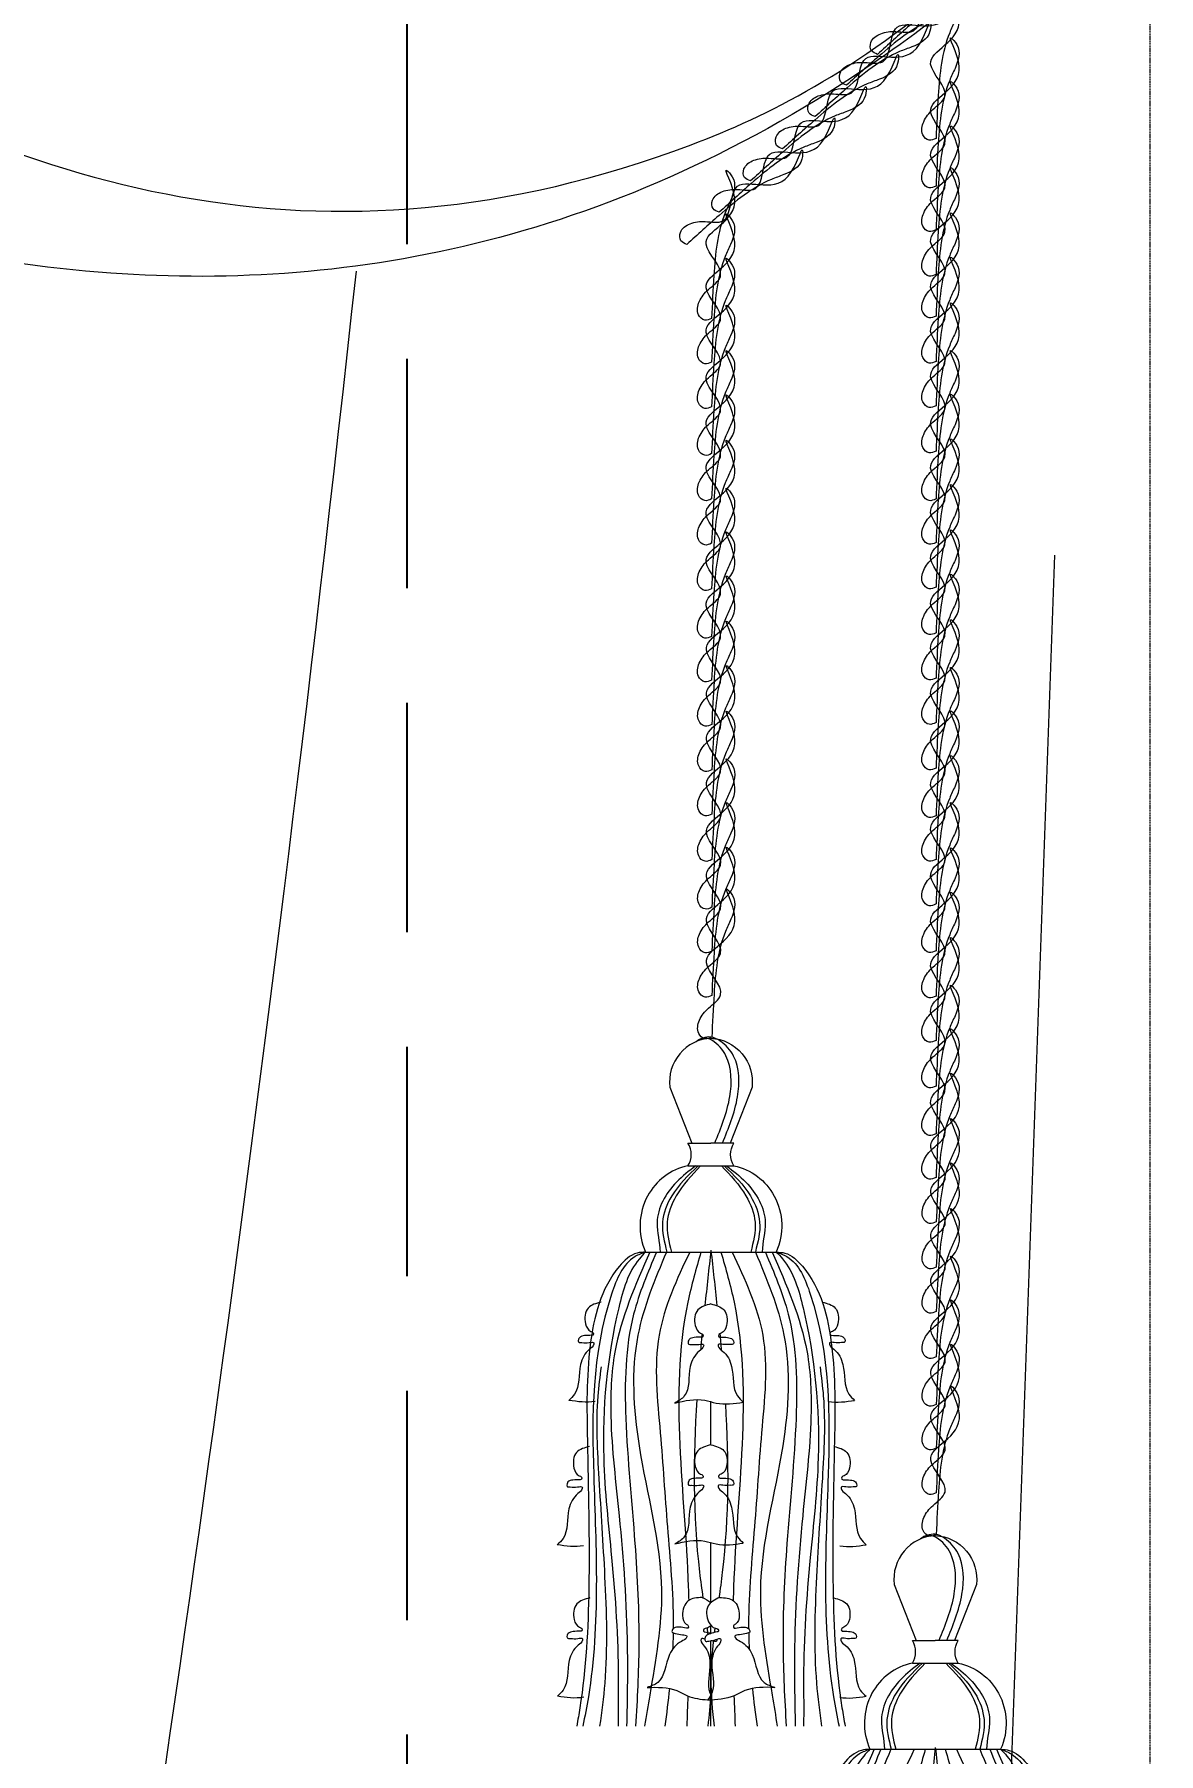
# Model space of a CAD drawing. Header units: inches. Extents: x 274057 to 444617, y 490067 to 635630.
# Drawn here: x 359071.8 to 359317, y 517172.6 to 517547.5 of the extents above; entities that cross this region are included whole.
import ezdxf

# ---------------------------------------------------------------- set-up
doc = ezdxf.new("R2010")
doc.units = ezdxf.units.IN
doc.header["$MEASUREMENT"] = 0
doc.linetypes.add('HIDDEN', pattern=[0.375, 0.25, -0.125])
doc.layers.add('CQ Architectural Window', color=8, linetype='HIDDEN', lineweight=18)
for name, color, linetype in [('CQ curtains and frames', 252, 'Continuous'), ('CQ PANEL DIMENSION', 1, 'Continuous'), ('CQ spot detail elevation', 1, 'Continuous'), ('curtain', 253, 'Continuous'), ('FURNITURE', 252, 'Continuous'), ('gypsum', 31, 'Continuous')]:
    doc.layers.add(name, color=color, linetype=linetype)
doc.styles.get("Standard").update_dxf_attribs({"font": 'arial.ttf'})
doc.dimstyles.new('chester 15', dxfattribs={"dimscale": 0.15, "dimtxt": 150, "dimasz": 100, "dimexe": 100, "dimexo": 0, "dimgap": 80, "dimtad": 1, "dimdec": 0, "dimzin": 0, "dimdsep": 46, "dimtxsty": 'Standard', "dimblk": 'DOT', "dimcen": 100, "dimclrd": 1, "dimclre": 1, "dimclrt": 3, "dimadec": 0, "dimazin": 0, "dimtfac": 1, "dimtdec": 0, "dimtofl": 0, "dimtmove": 0, "dimatfit": 3, "dimfxl": 1, "dimtolj": 1, "dimtzin": 0, "dimlwd": -1, "dimarcsym": 0})

# ---------------------------------------------------------------- blocks, each defined once
blk = doc.blocks.new('ff-15 window')
at = {"layer": 'CQ Architectural Window', "elevation": -0.03}
blk.add_lwpolyline([(359851.91, 513172.52), (359001.91, 513172.52), (359001.91, 510682.52), (359851.91, 510682.52)], close=True, dxfattribs=at)
blk = doc.blocks.new('_Dot')
at = {"color": 0, "linetype": 'ByBlock', "lineweight": -2}
blk.add_line((-0.5, 0), (-1, 0), dxfattribs=at)
at = {"color": 0, "linetype": 'ByBlock', "const_width": 0.5}
blk.add_lwpolyline([(-0.25, 0, 1), (0.25, 0, 1)], format="xyb", close=True, dxfattribs=at)
blk = doc.blocks.new('*D353')
at = {"layer": 'CQ PANEL DIMENSION', "color": 1, "lineweight": -2, "transparency": 16777216}
for p, q in [((359413.14, 519502.61), (358858.81, 519502.61)), ((359395.1, 516399.28), (358858.81, 516399.28))]:
    blk.add_line(p, q, dxfattribs=at)
at = {"layer": 'CQ PANEL DIMENSION', "color": 1, "transparency": 16777216}
blk.add_line((358873.81, 519487.61), (358873.81, 516414.28), dxfattribs=at)
at = {"layer": 'Defpoints', "color": 0, "transparency": 16777216}
for p in [(359413.14, 519502.61, 0), (358873.81, 516399.28), (359395.1, 516399.28, -0.03)]:
    blk.add_point(p, dxfattribs=at)
at = {"layer": 'CQ PANEL DIMENSION', "color": 1, "transparency": 16777216, "xscale": 15, "yscale": 15, "zscale": 15}
for p, rotation in [((358873.81, 519502.61), 90), ((358873.81, 516399.28), 270)]:
    blk.add_blockref('_Dot', p, dxfattribs=dict(at, rotation=rotation))
at = {"layer": 'CQ PANEL DIMENSION', "color": 3, "transparency": 16777216, "insert": (358850.32, 517950.95), "char_height": 22.5, "attachment_point": 5, "rotation": 90}
blk.add_mtext('\\A1;3103', dxfattribs=at)
blk = doc.blocks.new('tass')
at = {"layer": 'curtain', "color": 42, "lineweight": 0, "ltscale": 1000, "true_color": 0xdba400}
for p, q in [((78219.74, 21088.15, 0), (78229.74, 21088.15, 0)), ((78210.49, 21069.37, 0), (78238.99, 21069.37, 0)), ((78224.74, 21027.33, 0), (78224.74, 21036.71, 0)), ((78224.74, 20992.91, 0), (78224.74, 21005.99, 0)), ((78224.74, 20986.2, 0), (78224.74, 20987.93, 0)), ((78224.74, 20965.98, 0), (78224.74, 20984.61, 0))]:
    blk.add_line(p, q, dxfattribs=at)
at = {"layer": 'curtain', "color": 42, "lineweight": 0, "ltscale": 1000, "true_color": 0xdba400, "elevation": 0}
for points in [[(78224.74, 21115.98, 0.434975), (78215.78, 21105.33), (78220.55, 21093.09)], [(78224.74, 21115.98, -0.434975), (78233.7, 21105.33), (78228.94, 21093.09)], [(78219.74, 21088.15, 0.282984), (78219.74, 21093.09), (78224.74, 21093.09)], [(78229.74, 21088.15, -0.282984), (78229.74, 21093.09), (78224.74, 21093.09)], [(78219.74, 21088.15, 0.222128), (78210.93, 21081.58, 0.232561), (78210.49, 21069.37, 0.647746)], [(78229.74, 21088.15, -0.222128), (78238.55, 21081.58, -0.232561), (78238.99, 21069.37, -0.647746)]]:
    blk.add_lwpolyline(points, format="xyb", dxfattribs=at)
at = {"layer": 'curtain', "color": 42, "lineweight": 0, "ltscale": 1000, "true_color": 0xdba400}
for points in [[(78225.57, 21093.14, 0), (78228.87, 21103.28, 0), (78228.02, 21112.12, 0), (78224.93, 21115.53, 0), (78223.06, 21116.03, 0), (78221.49, 21115.23, 0)], [(78227.24, 21093.09, 0), (78230.55, 21103.23, 0), (78229.7, 21112.07, 0), (78226.72, 21115.4, 0), (78224.74, 21116.25, 0), (78222.97, 21116.01, 0)], [(78221.43, 21088.15, 0), (78217.21, 21084.6, 0), (78212.98, 21075.76, 0), (78213.64, 21069.37, 0), (78213.64, 21069.28, 0)], [(78221.94, 21088.15, 0), (78216.18, 21081.59, 0), (78214.2, 21075.86, 0), (78215.13, 21069.37, 0)], [(78222.5, 21088.15, 0), (78217.17, 21081.59, 0), (78215.2, 21075.86, 0), (78216.13, 21069.37, 0)], [(78227.07, 21088.15, 0), (78232.39, 21081.59, 0), (78234.37, 21075.86, 0), (78233.44, 21069.37, 0)], [(78227.63, 21088.15, 0), (78233.39, 21081.59, 0), (78235.37, 21075.86, 0), (78234.44, 21069.37, 0)], [(78228.14, 21088.15, 0), (78232.35, 21084.6, 0), (78236.59, 21075.76, 0), (78235.93, 21069.37, 0), (78235.93, 21069.28, 0)], [(78200.8, 21058.45, 0), (78197.97, 21057.14, 0), (78197.39, 21053.74, 0), (78198.55, 21052.07, 0), (78199.06, 21051.78, 0), (78199.06, 21051.27, 0), (78198.77, 21051.2, 0), (78197.17, 21051.13, 0), (78196.08, 21050.69, 0), (78195.87, 21050.33, 0), (78195.87, 21049.75, 0), (78196.59, 21049.6, 0), (78198.19, 21049.6, 0), (78199.2, 21049.53, 0), (78199.2, 21049.24, 0), (78198.26, 21048.15, 0), (78196.3, 21044.82, 0), (78195, 21038.37, 0), (78193.74, 21037.01, 0)], [(78224.74, 21058.05, 0), (78221.91, 21056.75, 0), (78221.33, 21053.34, 0), (78222.49, 21051.67, 0), (78223, 21051.38, 0), (78223, 21050.88, 0), (78222.71, 21050.8, 0), (78221.11, 21050.73, 0), (78220.02, 21050.3, 0), (78219.81, 21049.93, 0), (78219.81, 21049.35, 0), (78220.53, 21049.21, 0), (78222.13, 21049.21, 0), (78223.14, 21049.14, 0), (78223.14, 21048.85, 0), (78222.2, 21047.76, 0), (78220.24, 21044.42, 0), (78218.94, 21037.97, 0), (78216.85, 21036.43, 0)], [(78224.74, 21058.05, 0), (78227.57, 21056.75, 0), (78228.15, 21053.34, 0), (78226.99, 21051.67, 0), (78226.48, 21051.38, 0), (78226.48, 21050.88, 0), (78226.77, 21050.8, 0), (78228.37, 21050.73, 0), (78229.46, 21050.3, 0), (78229.68, 21049.93, 0), (78229.68, 21049.35, 0), (78228.95, 21049.21, 0), (78227.35, 21049.21, 0), (78226.34, 21049.14, 0), (78226.34, 21048.85, 0), (78227.28, 21047.76, 0), (78229.24, 21044.42, 0), (78230.55, 21037.97, 0), (78231.8, 21036.62, 0)], [(78249.03, 21058.45, 0), (78251.86, 21057.14, 0), (78252.44, 21053.74, 0), (78251.28, 21052.07, 0), (78250.77, 21051.78, 0), (78250.77, 21051.27, 0), (78251.06, 21051.2, 0), (78252.66, 21051.13, 0), (78253.75, 21050.69, 0), (78253.96, 21050.33, 0), (78253.96, 21049.75, 0), (78253.24, 21049.6, 0), (78251.64, 21049.6, 0), (78250.63, 21049.53, 0), (78250.63, 21049.24, 0), (78251.57, 21048.15, 0), (78253.53, 21044.82, 0), (78254.84, 21038.37, 0), (78256.09, 21037.01, 0)], [(78216.85, 21036.43, 0), (78223.38, 21037.05, 0), (78225.88, 21036.42, 0), (78231.8, 21036.62, 0)], [(78198.28, 21026.97, 0), (78195.45, 21025.67, 0), (78194.87, 21022.26, 0), (78196.03, 21020.59, 0), (78196.54, 21020.3, 0), (78196.54, 21019.8, 0), (78196.25, 21019.72, 0), (78194.65, 21019.65, 0), (78193.56, 21019.22, 0), (78193.35, 21018.85, 0), (78193.35, 21018.27, 0), (78194.07, 21018.13, 0), (78195.67, 21018.13, 0), (78196.68, 21018.06, 0), (78196.68, 21017.77, 0), (78195.74, 21016.68, 0), (78193.78, 21013.34, 0), (78192.48, 21006.89, 0), (78191.22, 21005.53, 0)], [(78224.74, 21027.33, 0), (78221.91, 21026.03, 0), (78221.33, 21022.62, 0), (78222.49, 21020.95, 0), (78223, 21020.66, 0), (78223, 21020.16, 0), (78222.71, 21020.08, 0), (78221.11, 21020.01, 0), (78220.02, 21019.58, 0), (78219.81, 21019.21, 0), (78219.81, 21018.63, 0), (78220.53, 21018.49, 0), (78222.13, 21018.49, 0), (78223.14, 21018.42, 0), (78223.14, 21018.13, 0), (78222.2, 21017.04, 0), (78220.24, 21013.7, 0), (78218.94, 21007.25, 0), (78216.85, 21005.71, 0)], [(78224.74, 21027.33, 0), (78227.57, 21026.03, 0), (78228.15, 21022.62, 0), (78226.99, 21020.95, 0), (78226.48, 21020.66, 0), (78226.48, 21020.16, 0), (78226.77, 21020.08, 0), (78228.37, 21020.01, 0), (78229.46, 21019.58, 0), (78229.68, 21019.21, 0), (78229.68, 21018.63, 0), (78228.95, 21018.49, 0), (78227.35, 21018.49, 0), (78226.34, 21018.42, 0), (78226.34, 21018.13, 0), (78227.28, 21017.04, 0), (78229.24, 21013.7, 0), (78230.55, 21007.25, 0), (78231.8, 21005.9, 0)], [(78251.55, 21026.97, 0), (78254.38, 21025.67, 0), (78254.96, 21022.26, 0), (78253.8, 21020.59, 0), (78253.29, 21020.3, 0), (78253.29, 21019.8, 0), (78253.58, 21019.72, 0), (78255.18, 21019.65, 0), (78256.27, 21019.22, 0), (78256.48, 21018.85, 0), (78256.48, 21018.27, 0), (78255.76, 21018.13, 0), (78254.16, 21018.13, 0), (78253.15, 21018.06, 0), (78253.15, 21017.77, 0), (78254.09, 21016.68, 0), (78256.05, 21013.34, 0), (78257.36, 21006.89, 0), (78258.61, 21005.53, 0)], [(78216.85, 21005.71, 0), (78223.38, 21006.33, 0), (78225.88, 21005.7, 0), (78231.8, 21005.9, 0)], [(78198.32, 20993.93, 0), (78195.49, 20992.62, 0), (78194.91, 20989.21, 0), (78196.07, 20987.55, 0), (78196.57, 20987.26, 0), (78196.57, 20986.75, 0), (78196.28, 20986.68, 0), (78194.69, 20986.6, 0), (78193.6, 20986.17, 0), (78193.38, 20985.81, 0), (78193.38, 20985.23, 0), (78194.11, 20985.08, 0), (78195.7, 20985.08, 0), (78196.72, 20985.01, 0), (78196.72, 20984.72, 0), (78195.78, 20983.63, 0), (78193.82, 20980.3, 0), (78192.51, 20973.84, 0), (78191.25, 20972.49, 0)], [(78222.84, 20994.04, 0), (78219.81, 20993.32, 0), (78218.56, 20990.1, 0), (78219.37, 20988.23, 0), (78219.81, 20987.85, 0), (78219.71, 20987.35, 0), (78219.41, 20987.33, 0), (78217.83, 20987.58, 0), (78216.67, 20987.37, 0), (78216.39, 20987.06, 0), (78216.27, 20986.49, 0), (78216.96, 20986.2, 0), (78218.52, 20985.89, 0), (78219.5, 20985.61, 0), (78219.44, 20985.33, 0), (78218.3, 20984.45, 0), (78215.72, 20981.57, 0), (78213.16, 20975.51, 0), (78210.81, 20974.41, 0)], [(78226.64, 20994.04, 0), (78224.13, 20992.19, 0), (78224.24, 20988.74, 0), (78225.71, 20987.34, 0), (78226.26, 20987.15, 0), (78226.36, 20986.66, 0), (78226.09, 20986.53, 0), (78224.54, 20986.14, 0), (78223.56, 20985.49, 0), (78223.42, 20985.1, 0), (78223.54, 20984.53, 0), (78224.28, 20984.53, 0), (78225.84, 20984.85, 0), (78226.85, 20984.98, 0), (78226.91, 20984.69, 0), (78226.2, 20983.44, 0), (78224.94, 20979.78, 0), (78224.95, 20973.2, 0), (78223.98, 20971.62, 0)], [(78226.64, 20994.04, 0), (78229.67, 20993.32, 0), (78230.92, 20990.1, 0), (78230.12, 20988.23, 0), (78229.67, 20987.85, 0), (78229.78, 20987.35, 0), (78230.07, 20987.33, 0), (78231.65, 20987.58, 0), (78232.81, 20987.37, 0), (78233.09, 20987.06, 0), (78233.21, 20986.49, 0), (78232.53, 20986.2, 0), (78230.96, 20985.89, 0), (78229.98, 20985.61, 0), (78230.04, 20985.33, 0), (78231.18, 20984.45, 0), (78233.76, 20981.57, 0), (78236.33, 20975.51, 0), (78238.67, 20974.41, 0)], [(78251.52, 20993.93, 0), (78254.35, 20992.62, 0), (78254.93, 20989.21, 0), (78253.76, 20987.55, 0), (78253.26, 20987.26, 0), (78253.26, 20986.75, 0), (78253.55, 20986.68, 0), (78255.14, 20986.6, 0), (78256.23, 20986.17, 0), (78256.45, 20985.81, 0), (78256.45, 20985.23, 0), (78255.72, 20985.08, 0), (78254.13, 20985.08, 0), (78253.11, 20985.01, 0), (78253.11, 20984.72, 0), (78254.05, 20983.63, 0), (78256.01, 20980.3, 0), (78257.32, 20973.84, 0), (78258.58, 20972.49, 0)], [(78238.67, 20974.41, 0), (78232.16, 20973.72, 0), (78229.82, 20972.61, 0), (78223.98, 20971.62, 0)]]:
    blk.add_spline(points, degree=3, dxfattribs=at)
for points, knots in [([(78210.49, 21069.37, 0), (78209.85, 21069.33, 0), (78207.59, 21069.19, 0), (78201.07, 21062.98, 0), (78197.46, 21048.19, 0), (78197.82, 21024.49, 0), (78198.52, 20998.1, 0), (78197.45, 20977.22, 0), (78195.71, 20967.31, 0), (78195.46, 20965.98, 0)], [0, 0, 0, 0, 1.88546, 6.692223, 25.03677, 45.785579, 78.040267, 104.189263, 108.247754, 108.247754, 108.247754, 108.247754]), ([(78210.49, 21069.37, 0), (78209.69, 21069.07, 0), (78205.83, 21067.63, 0), (78198.66, 21049.87, 0), (78198.89, 21018.18, 0), (78200.73, 20986.07, 0), (78197.24, 20968.1, 0), (78196.81, 20965.98, 0)], [0, 0, 0, 0, 2.515357, 12.157325, 51.767584, 100.17516, 106.680385, 106.680385, 106.680385, 106.680385]), ([(78210.49, 21069.37, 0), (78210.02, 21068.89, 0), (78206.86, 21065.62, 0), (78202.4, 21050.07, 0), (78200.34, 21028.19, 0), (78203.36, 21001.26, 0), (78204.79, 20981.78, 0), (78204.44, 20969.49, 0), (78204.54, 20965.98, 0)], [0, 0, 0, 0, 2.007034, 13.599116, 46.514064, 68.263556, 94.567068, 105.104983, 105.104983, 105.104983, 105.104983]), ([(78211.41, 21069.37, 0), (78208.28, 21062.24, 0), (78203.23, 21050.77, 0), (78202.53, 21030.9, 0), (78205.18, 21009.6, 0), (78206.73, 20987.04, 0), (78206.48, 20971.74, 0), (78206.36, 20965.98, 0)], [0, 0, 0, 0, 23.11123, 37.13989, 58.938099, 87.56344, 104.848877, 104.848877, 104.848877, 104.848877]), ([(78212.87, 21069.37, 0), (78210.97, 21064.91, 0), (78206.1, 21053.43, 0), (78205.73, 21031.43, 0), (78208.26, 21007.57, 0), (78209.35, 20985.11, 0), (78208.67, 20971.85, 0), (78208.32, 20965.98, 0)], [0, 0, 0, 0, 14.461806, 37.172593, 64.608028, 86.813347, 104.448719, 104.448719, 104.448719, 104.448719]), ([(78215.04, 21069.37, 0), (78212.54, 21063.42, 0), (78206.88, 21049.97, 0), (78208.47, 21024.29, 0), (78216, 20998.64, 0), (78212.25, 20978.06, 0), (78210.64, 20968.23, 0), (78210.28, 20965.98, 0)], [0, 0, 0, 0, 19.16217, 43.282185, 75.216668, 98.196351, 105.022244, 105.022244, 105.022244, 105.022244]), ([(78220.12, 21069.37, 0), (78217.33, 21063.44, 0), (78211.46, 21050.95, 0), (78213.89, 21030.08, 0), (78215.1, 21009.22, 0), (78216.56, 20994.93, 0), (78216.52, 20987.53, 0), (78216.52, 20987.23, 0)], [0, 0, 0, 0, 19.313115, 40.610909, 61.195171, 82.530094, 83.430851, 83.430851, 83.430851, 83.430851]), ([(78222.56, 21069.37, 0), (78221.52, 21065.74, 0), (78217.6, 21052.12, 0), (78217.4, 21027.28, 0), (78219.54, 21005.7, 0), (78219.86, 20994.38, 0), (78219.89, 20993.38, 0)], [0, 0, 0, 0, 11.321596, 42.431835, 73.453337, 76.475104, 76.475104, 76.475104, 76.475104]), ([(78226.92, 21069.37, 0), (78227.97, 21065.74, 0), (78231.88, 21052.12, 0), (78232.08, 21027.28, 0), (78229.95, 21005.7, 0), (78229.62, 20994.38, 0), (78229.59, 20993.38, 0)], [0, 0, 0, 0, 11.321596, 42.431835, 73.453337, 76.475104, 76.475104, 76.475104, 76.475104]), ([(78229.36, 21069.37, 0), (78232.15, 21063.44, 0), (78238.02, 21050.95, 0), (78235.59, 21030.08, 0), (78234.38, 21009.22, 0), (78232.92, 20994.93, 0), (78232.96, 20987.53, 0), (78232.96, 20987.23, 0)], [0, 0, 0, 0, 19.313115, 40.610909, 61.195171, 82.530094, 83.430851, 83.430851, 83.430851, 83.430851]), ([(78234.44, 21069.37, 0), (78236.94, 21063.42, 0), (78242.6, 21049.97, 0), (78241.01, 21024.29, 0), (78233.48, 20998.64, 0), (78237.24, 20978.06, 0), (78238.84, 20968.23, 0), (78239.2, 20965.98, 0)], [0, 0, 0, 0, 19.16217, 43.282185, 75.216668, 98.196351, 105.022244, 105.022244, 105.022244, 105.022244]), ([(78236.61, 21069.37, 0), (78238.51, 21064.91, 0), (78243.38, 21053.43, 0), (78243.75, 21031.43, 0), (78241.22, 21007.57, 0), (78240.13, 20985.11, 0), (78240.81, 20971.85, 0), (78241.17, 20965.98, 0)], [0, 0, 0, 0, 14.461806, 37.172593, 64.608028, 86.813347, 104.448719, 104.448719, 104.448719, 104.448719]), ([(78238.07, 21069.37, 0), (78241.21, 21062.24, 0), (78246.25, 21050.77, 0), (78246.95, 21030.9, 0), (78244.3, 21009.6, 0), (78242.75, 20987.04, 0), (78243, 20971.74, 0), (78243.13, 20965.98, 0)], [0, 0, 0, 0, 23.11123, 37.13989, 58.938099, 87.56344, 104.848877, 104.848877, 104.848877, 104.848877]), ([(78238.99, 21069.37, 0), (78239.79, 21069.07, 0), (78243.65, 21067.63, 0), (78250.82, 21049.87, 0), (78250.59, 21018.18, 0), (78248.75, 20986.07, 0), (78252.25, 20968.1, 0), (78252.68, 20965.98, 0)], [0, 0, 0, 0, 2.515357, 12.157325, 51.767584, 100.17516, 106.680385, 106.680385, 106.680385, 106.680385]), ([(78238.99, 21069.37, 0), (78239.46, 21068.89, 0), (78242.62, 21065.62, 0), (78247.08, 21050.07, 0), (78249.14, 21028.19, 0), (78246.12, 21001.26, 0), (78244.69, 20981.78, 0), (78245.04, 20969.49, 0), (78244.94, 20965.98, 0)], [0, 0, 0, 0, 2.007034, 13.599116, 46.514064, 68.263556, 94.567068, 105.104983, 105.104983, 105.104983, 105.104983]), ([(78238.99, 21069.37, 0), (78239.63, 21069.33, 0), (78241.89, 21069.19, 0), (78248.41, 21062.98, 0), (78252.02, 21048.19, 0), (78251.66, 21024.49, 0), (78250.97, 20998.1, 0), (78252.04, 20977.22, 0), (78253.77, 20967.31, 0), (78254.02, 20965.98, 0)], [0, 0, 0, 0, 1.88546, 6.692223, 25.03677, 45.785579, 78.040267, 104.189263, 108.247754, 108.247754, 108.247754, 108.247754]), ([(78200.53, 20965.98, 0), (78200.98, 20969.09, 0), (78202.37, 20979.89, 0), (78201.8, 20998, 0), (78200.39, 21018.79, 0), (78199.56, 21034.14, 0), (78200.59, 21042.23, 0), (78200.86, 21044.36, 0)], [5.059628, 5.059628, 5.059628, 5.059628, 14.477933, 37.724665, 59.153291, 77.15639, 83.59054, 83.59054, 83.59054, 83.59054]), ([(78248.95, 20965.98, 0), (78248.5, 20969.09, 0), (78247.12, 20979.89, 0), (78247.68, 20998, 0), (78249.09, 21018.79, 0), (78249.92, 21034.14, 0), (78248.89, 21042.23, 0), (78248.62, 21044.36, 0)], [5.059628, 5.059628, 5.059628, 5.059628, 14.477933, 37.724665, 59.153291, 77.15639, 83.59054, 83.59054, 83.59054, 83.59054]), ([(78221.64, 21037.19, 0), (78220.85, 21024.62, 0), (78220.77, 21010.2, 0), (78222.73, 20995.82, 0), (78222.99, 20993.96, 0)], [32.552342, 32.552342, 32.552342, 32.552342, 70.272536, 75.866413, 75.866413, 75.866413, 75.866413]), ([(78227.9, 21036.23, 0), (78228.63, 21023.98, 0), (78228.67, 21009.88, 0), (78226.75, 20995.82, 0), (78226.49, 20993.96, 0)], [33.509366, 33.509366, 33.509366, 33.509366, 70.272536, 75.866413, 75.866413, 75.866413, 75.866413]), ([(78224.74, 20987.93, 0), (78224.48, 20987.63, 0), (78224, 20987.29, 0), (78223.18, 20987.3, 0), (78222.99, 20986.63, 0), (78223.79, 20986.42, 0), (78224.3, 20986.34, 0), (78224.74, 20986.2, 0)], [7.456516, 7.456516, 7.456516, 7.456516, 8.604971, 9.189876, 9.697377, 9.996568, 11.386627, 11.386627, 11.386627, 11.386627]), ([(78223.41, 20984.94, 0), (78223.08, 20985.06, 0), (78222.63, 20985.22, 0), (78222.5, 20984.25, 0), (78224, 20982.88, 0), (78225.12, 20978.92, 0), (78223.65, 20974.98, 0), (78224.66, 20972.92, 0), (78224.74, 20972.78, 0)], [16.303462, 16.303462, 16.303462, 16.303462, 17.124618, 17.414629, 18.85427, 22.722221, 29.305613, 29.787645, 29.787645, 29.787645, 29.787645]), ([(78225.27, 20984.69, 0), (78224.97, 20981.86, 0), (78224.5, 20975.62, 0), (78224.99, 20969.39, 0), (78225.43, 20965.98, 0)], [85.18572, 85.18572, 85.18572, 85.18572, 93.715267, 104.052116, 104.052116, 104.052116, 104.052116]), ([(78226.07, 20984.94, 0), (78226.07, 20984.77, 0), (78225.98, 20984.34, 0), (78225.28, 20984.53, 0), (78224.89, 20984.59, 0), (78224.74, 20984.61, 0)], [13.33354, 13.33354, 13.33354, 13.33354, 13.769673, 14.509669, 14.970828, 14.970828, 14.970828, 14.970828]), ([(78210.81, 20974.41, 0), (78213.06, 20974.47, 0), (78216.21, 20974.56, 0), (78220.17, 20972.14, 0), (78222.53, 20971.82, 0), (78224.05, 20971.71, 0)], [0, 0, 0, 0, 6.553714, 9.139118, 13.637218, 13.637218, 13.637218, 13.637218])]:
    blk.add_open_spline(points, degree=3, knots=knots, dxfattribs=at)
for points in [[(78224.74, 21069.76, 0), (78224.29, 21065.73, 0), (78223.84, 21061.7, 0), (78223.42, 21057.67, 0)], [(78224.74, 21069.76, 0), (78225.19, 21065.73, 0), (78225.64, 21061.7, 0), (78226.06, 21057.67, 0)], [(78222.8, 21051.55, 0), (78222.69, 21050.36, 0), (78222.58, 21049.16, 0), (78222.47, 21047.97, 0)], [(78226.68, 21051.55, 0), (78226.79, 21050.36, 0), (78226.91, 21049.16, 0), (78227.01, 21047.97, 0)], [(78199.47, 21036.78, 0), (78197.6, 21036.45, 0), (78195.67, 21036.73, 0), (78193.74, 21037.01, 0)], [(78250.36, 21036.78, 0), (78252.23, 21036.45, 0), (78254.16, 21036.73, 0), (78256.09, 21037.01, 0)], [(78196.95, 21005.3, 0), (78195.08, 21004.97, 0), (78193.15, 21005.25, 0), (78191.22, 21005.53, 0)], [(78252.88, 21005.3, 0), (78254.75, 21004.97, 0), (78256.68, 21005.25, 0), (78258.61, 21005.53, 0)], [(78222.84, 20994.04, 0), (78223.53, 20993.7, 0), (78224.22, 20993.36, 0), (78224.74, 20992.91, 0)], [(78216.5, 20986.31, 0), (78216.48, 20985.12, 0), (78216.44, 20983.94, 0), (78216.38, 20982.75, 0)], [(78223.89, 20987.36, 0), (78223.95, 20986.89, 0), (78224.01, 20986.41, 0), (78224.07, 20985.93, 0)], [(78225.59, 20987.36, 0), (78225.55, 20987.04, 0), (78225.51, 20986.71, 0), (78225.47, 20986.38, 0)], [(78232.98, 20986.31, 0), (78233, 20985.12, 0), (78233.04, 20983.94, 0), (78233.1, 20982.75, 0)], [(78215.7, 20974.2, 0), (78215.41, 20971.45, 0), (78215.06, 20968.72, 0), (78214.67, 20965.98, 0)], [(78219.71, 20972.58, 0), (78219.64, 20970.38, 0), (78219.55, 20968.18, 0), (78219.46, 20965.98, 0)], [(78224.67, 20972.9, 0), (78224.57, 20970.59, 0), (78224.35, 20968.28, 0), (78224.05, 20965.98, 0)], [(78229.77, 20972.58, 0), (78229.84, 20970.38, 0), (78229.93, 20968.18, 0), (78230.02, 20965.98, 0)], [(78233.78, 20974.2, 0), (78234.07, 20971.45, 0), (78234.43, 20968.72, 0), (78234.81, 20965.98, 0)], [(78196.99, 20972.26, 0), (78195.12, 20971.92, 0), (78193.18, 20972.21, 0), (78191.25, 20972.49, 0)], [(78252.84, 20972.26, 0), (78254.71, 20971.92, 0), (78256.65, 20972.21, 0), (78258.58, 20972.49, 0)]]:
    blk.add_open_spline(points, degree=3, dxfattribs=at)
blk = doc.blocks.new('emb')
at = {"layer": 'FURNITURE', "color": 40, "lineweight": 0, "ltscale": 1000}
for points in [[(44335.06, -14120.16, 0), (44342.07, -14113.87, 0), (44353.5, -14105.98, 0), (44356.19, -14104.95, 0), (44360.12, -14101.55, 0), (44360.3, -14099.72, 0), (44357.16, -14105.27, 0), (44345.7, -14107.89, 0), (44342.93, -14115.03, 0), (44339.06, -14115.2, 0), (44335.76, -14115.66, 0), (44333.62, -14117.55, 0), (44333.75, -14119.37, 0), (44335.06, -14120.16, 0)], [(44328.32, -14126.88, 0), (44335.32, -14120.59, 0), (44346.76, -14112.71, 0), (44349.44, -14111.68, 0), (44353.38, -14108.27, 0), (44353.55, -14106.44, 0), (44350.41, -14111.99, 0), (44338.95, -14114.61, 0), (44336.19, -14121.76, 0), (44332.31, -14121.92, 0), (44329.02, -14122.38, 0), (44326.88, -14124.27, 0), (44327, -14126.1, 0), (44328.32, -14126.88, 0)], [(44347.82, -14138.52, 0), (44348.31, -14129.11, 0), (44350.8, -14115.45, 0), (44351.96, -14112.82, 0), (44352.33, -14107.62, 0), (44351.16, -14106.21, 0), (44352.87, -14112.35, 0), (44346.64, -14122.32, 0), (44349.74, -14129.32, 0), (44347.13, -14132.18, 0), (44345.13, -14134.84, 0), (44344.96, -14137.69, 0), (44346.34, -14138.89, 0), (44347.82, -14138.52, 0)], [(44321.44, -14133.74, 0), (44328.44, -14127.45, 0), (44339.88, -14119.56, 0), (44342.56, -14118.53, 0), (44346.5, -14115.13, 0), (44346.67, -14113.3, 0), (44343.53, -14118.85, 0), (44332.07, -14121.47, 0), (44329.31, -14128.61, 0), (44325.43, -14128.78, 0), (44322.14, -14129.24, 0), (44320, -14131.13, 0), (44320.12, -14132.95, 0), (44321.44, -14133.74, 0)], [(44347.82, -14148.92, 0), (44348.31, -14139.51, 0), (44350.8, -14125.85, 0), (44351.96, -14123.22, 0), (44352.33, -14118.03, 0), (44351.16, -14116.61, 0), (44352.87, -14122.75, 0), (44346.64, -14132.72, 0), (44349.74, -14139.72, 0), (44347.13, -14142.58, 0), (44345.13, -14145.24, 0), (44344.96, -14148.09, 0), (44346.34, -14149.29, 0), (44347.82, -14148.92, 0)], [(44314.36, -14140.79, 0), (44321.37, -14134.49, 0), (44332.8, -14126.61, 0), (44335.49, -14125.58, 0), (44339.43, -14122.18, 0), (44339.6, -14120.35, 0), (44336.46, -14125.9, 0), (44325, -14128.52, 0), (44322.23, -14135.66, 0), (44318.36, -14135.83, 0), (44315.06, -14136.29, 0), (44312.93, -14138.18, 0), (44313.05, -14140, 0), (44314.36, -14140.79, 0)], [(44307.36, -14147.77, 0), (44314.37, -14141.47, 0), (44325.81, -14133.59, 0), (44328.49, -14132.56, 0), (44332.43, -14129.15, 0), (44332.6, -14127.33, 0), (44329.46, -14132.87, 0), (44318, -14135.49, 0), (44315.24, -14142.64, 0), (44311.36, -14142.8, 0), (44308.06, -14143.27, 0), (44305.93, -14145.15, 0), (44306.05, -14146.98, 0), (44307.36, -14147.77, 0)], [(44347.82, -14158.44, 0), (44348.31, -14149.03, 0), (44350.8, -14135.37, 0), (44351.96, -14132.74, 0), (44352.33, -14127.55, 0), (44351.16, -14126.14, 0), (44352.87, -14132.28, 0), (44346.64, -14142.24, 0), (44349.74, -14149.25, 0), (44347.13, -14152.11, 0), (44345.13, -14154.77, 0), (44344.96, -14157.62, 0), (44346.34, -14158.81, 0), (44347.82, -14158.44, 0)], [(44300.51, -14154.6, 0), (44307.52, -14148.3, 0), (44318.95, -14140.42, 0), (44321.64, -14139.39, 0), (44325.57, -14135.98, 0), (44325.75, -14134.16, 0), (44322.61, -14139.7, 0), (44311.15, -14142.32, 0), (44308.38, -14149.47, 0), (44304.51, -14149.63, 0), (44301.21, -14150.1, 0), (44299.07, -14151.98, 0), (44299.2, -14153.81, 0), (44300.51, -14154.6, 0)], [(44347.82, -14168.15, 0), (44348.31, -14158.75, 0), (44350.8, -14145.09, 0), (44351.96, -14142.46, 0), (44352.33, -14137.26, 0), (44351.16, -14135.85, 0), (44352.87, -14141.99, 0), (44346.64, -14151.96, 0), (44349.74, -14158.96, 0), (44347.13, -14161.82, 0), (44345.13, -14164.48, 0), (44344.96, -14167.33, 0), (44346.34, -14168.53, 0), (44347.82, -14168.15, 0)], [(44293.49, -14161.6, 0), (44300.49, -14155.3, 0), (44311.93, -14147.42, 0), (44314.61, -14146.39, 0), (44318.55, -14142.98, 0), (44318.73, -14141.16, 0), (44315.58, -14146.7, 0), (44304.13, -14149.32, 0), (44301.36, -14156.47, 0), (44297.48, -14156.63, 0), (44294.19, -14157.1, 0), (44292.05, -14158.98, 0), (44292.18, -14160.81, 0), (44293.49, -14161.6, 0)], [(44298.88, -14177.77, 0), (44299.36, -14168.36, 0), (44301.85, -14154.7, 0), (44303.02, -14152.07, 0), (44303.39, -14146.88, 0), (44302.22, -14145.46, 0), (44303.93, -14151.6, 0), (44297.69, -14161.57, 0), (44300.8, -14168.57, 0), (44298.18, -14171.44, 0), (44296.18, -14174.1, 0), (44296.01, -14176.94, 0), (44297.39, -14178.14, 0), (44298.88, -14177.77, 0)], [(44347.82, -14177.23, 0), (44348.31, -14167.82, 0), (44350.8, -14154.16, 0), (44351.96, -14151.53, 0), (44352.33, -14146.34, 0), (44351.16, -14144.92, 0), (44352.87, -14151.07, 0), (44346.64, -14161.03, 0), (44349.74, -14168.03, 0), (44347.13, -14170.9, 0), (44345.13, -14173.56, 0), (44344.96, -14176.4, 0), (44346.34, -14177.6, 0), (44347.82, -14177.23, 0)], [(44298.88, -14187.29, 0), (44299.36, -14177.89, 0), (44301.85, -14164.22, 0), (44303.02, -14161.6, 0), (44303.39, -14156.4, 0), (44302.22, -14154.99, 0), (44303.93, -14161.13, 0), (44297.69, -14171.09, 0), (44300.8, -14178.1, 0), (44298.18, -14180.96, 0), (44296.18, -14183.62, 0), (44296.01, -14186.47, 0), (44297.39, -14187.66, 0), (44298.88, -14187.29, 0)], [(44347.82, -14187.11, 0), (44348.31, -14177.7, 0), (44350.8, -14164.04, 0), (44351.96, -14161.41, 0), (44352.33, -14156.22, 0), (44351.16, -14154.8, 0), (44352.87, -14160.95, 0), (44346.64, -14170.91, 0), (44349.74, -14177.91, 0), (44347.13, -14180.78, 0), (44345.13, -14183.44, 0), (44344.96, -14186.28, 0), (44346.34, -14187.48, 0), (44347.82, -14187.11, 0)], [(44298.88, -14197.01, 0), (44299.36, -14187.6, 0), (44301.85, -14173.94, 0), (44303.02, -14171.31, 0), (44303.39, -14166.11, 0), (44302.22, -14164.7, 0), (44303.93, -14170.84, 0), (44297.69, -14180.81, 0), (44300.8, -14187.81, 0), (44298.18, -14190.67, 0), (44296.18, -14193.33, 0), (44296.01, -14196.18, 0), (44297.39, -14197.38, 0), (44298.88, -14197.01, 0)], [(44347.82, -14196.79, 0), (44348.31, -14187.38, 0), (44350.8, -14173.72, 0), (44351.96, -14171.09, 0), (44352.33, -14165.89, 0), (44351.16, -14164.48, 0), (44352.87, -14170.62, 0), (44346.64, -14180.59, 0), (44349.74, -14187.59, 0), (44347.13, -14190.45, 0), (44345.13, -14193.11, 0), (44344.96, -14195.96, 0), (44346.34, -14197.16, 0), (44347.82, -14196.79, 0)], [(44298.88, -14207.23, 0), (44299.36, -14197.82, 0), (44301.85, -14184.16, 0), (44303.02, -14181.53, 0), (44303.39, -14176.33, 0), (44302.22, -14174.92, 0), (44303.93, -14181.06, 0), (44297.69, -14191.03, 0), (44300.8, -14198.03, 0), (44298.18, -14200.89, 0), (44296.18, -14203.55, 0), (44296.01, -14206.4, 0), (44297.39, -14207.6, 0), (44298.88, -14207.23, 0)], [(44347.82, -14206.7, 0), (44348.31, -14197.3, 0), (44350.8, -14183.63, 0), (44351.96, -14181.01, 0), (44352.33, -14175.81, 0), (44351.16, -14174.4, 0), (44352.87, -14180.54, 0), (44346.64, -14190.5, 0), (44349.74, -14197.51, 0), (44347.13, -14200.37, 0), (44345.13, -14203.03, 0), (44344.96, -14205.88, 0), (44346.34, -14207.08, 0), (44347.82, -14206.7, 0)], [(44298.88, -14217.11, 0), (44299.36, -14207.7, 0), (44301.85, -14194.04, 0), (44303.02, -14191.41, 0), (44303.39, -14186.21, 0), (44302.22, -14184.8, 0), (44303.93, -14190.94, 0), (44297.69, -14200.91, 0), (44300.8, -14207.91, 0), (44298.18, -14210.77, 0), (44296.18, -14213.43, 0), (44296.01, -14216.28, 0), (44297.39, -14217.48, 0), (44298.88, -14217.11, 0)], [(44347.82, -14217.11, 0), (44348.31, -14207.7, 0), (44350.8, -14194.04, 0), (44351.96, -14191.41, 0), (44352.33, -14186.21, 0), (44351.16, -14184.8, 0), (44352.87, -14190.94, 0), (44346.64, -14200.91, 0), (44349.74, -14207.91, 0), (44347.13, -14210.77, 0), (44345.13, -14213.43, 0), (44344.96, -14216.28, 0), (44346.34, -14217.48, 0), (44347.82, -14217.11, 0)], [(44298.88, -14226.78, 0), (44299.36, -14217.38, 0), (44301.85, -14203.71, 0), (44303.02, -14201.08, 0), (44303.39, -14195.89, 0), (44302.22, -14194.48, 0), (44303.93, -14200.62, 0), (44297.69, -14210.58, 0), (44300.8, -14217.59, 0), (44298.18, -14220.45, 0), (44296.18, -14223.11, 0), (44296.01, -14225.96, 0), (44297.39, -14227.15, 0), (44298.88, -14226.78, 0)], [(44347.82, -14226.63, 0), (44348.31, -14217.22, 0), (44350.8, -14203.56, 0), (44351.96, -14200.93, 0), (44352.33, -14195.74, 0), (44351.16, -14194.32, 0), (44352.87, -14200.47, 0), (44346.64, -14210.43, 0), (44349.74, -14217.43, 0), (44347.13, -14220.3, 0), (44345.13, -14222.96, 0), (44344.96, -14225.8, 0), (44346.34, -14227, 0), (44347.82, -14226.63, 0)], [(44298.88, -14236.7, 0), (44299.36, -14227.29, 0), (44301.85, -14213.63, 0), (44303.02, -14211, 0), (44303.39, -14205.81, 0), (44302.22, -14204.39, 0), (44303.93, -14210.54, 0), (44297.69, -14220.5, 0), (44300.8, -14227.5, 0), (44298.18, -14230.37, 0), (44296.18, -14233.03, 0), (44296.01, -14235.87, 0), (44297.39, -14237.07, 0), (44298.88, -14236.7, 0)], [(44347.82, -14236.34, 0), (44348.31, -14226.94, 0), (44350.8, -14213.27, 0), (44351.96, -14210.65, 0), (44352.33, -14205.45, 0), (44351.16, -14204.04, 0), (44352.87, -14210.18, 0), (44346.64, -14220.14, 0), (44349.74, -14227.15, 0), (44347.13, -14230.01, 0), (44345.13, -14232.67, 0), (44344.96, -14235.52, 0), (44346.34, -14236.72, 0), (44347.82, -14236.34, 0)], [(44298.88, -14247.1, 0), (44299.36, -14237.69, 0), (44301.85, -14224.03, 0), (44303.02, -14221.4, 0), (44303.39, -14216.21, 0), (44302.22, -14214.8, 0), (44303.93, -14220.94, 0), (44297.69, -14230.9, 0), (44300.8, -14237.9, 0), (44298.18, -14240.77, 0), (44296.18, -14243.43, 0), (44296.01, -14246.27, 0), (44297.39, -14247.47, 0), (44298.88, -14247.1, 0)], [(44347.82, -14246.33, 0), (44348.31, -14236.92, 0), (44350.8, -14223.26, 0), (44351.96, -14220.63, 0), (44352.33, -14215.44, 0), (44351.16, -14214.02, 0), (44352.87, -14220.16, 0), (44346.64, -14230.13, 0), (44349.74, -14237.13, 0), (44347.13, -14240, 0), (44345.13, -14242.65, 0), (44344.96, -14245.5, 0), (44346.34, -14246.7, 0), (44347.82, -14246.33, 0)], [(44298.88, -14256.63, 0), (44299.36, -14247.22, 0), (44301.85, -14233.56, 0), (44303.02, -14230.93, 0), (44303.39, -14225.73, 0), (44302.22, -14224.32, 0), (44303.93, -14230.46, 0), (44297.69, -14240.43, 0), (44300.8, -14247.43, 0), (44298.18, -14250.29, 0), (44296.18, -14252.95, 0), (44296.01, -14255.8, 0), (44297.39, -14257, 0), (44298.88, -14256.63, 0)], [(44347.82, -14256.21, 0), (44348.31, -14246.8, 0), (44350.8, -14233.14, 0), (44351.96, -14230.51, 0), (44352.33, -14225.32, 0), (44351.16, -14223.9, 0), (44352.87, -14230.04, 0), (44346.64, -14240.01, 0), (44349.74, -14247.01, 0), (44347.13, -14249.88, 0), (44345.13, -14252.54, 0), (44344.96, -14255.38, 0), (44346.34, -14256.58, 0), (44347.82, -14256.21, 0)], [(44298.92, -14266.29, 0), (44299.4, -14256.88, 0), (44301.89, -14243.22, 0), (44303.06, -14240.59, 0), (44303.43, -14235.4, 0), (44302.26, -14233.98, 0), (44303.97, -14240.12, 0), (44297.73, -14250.09, 0), (44300.84, -14257.09, 0), (44298.22, -14259.95, 0), (44296.22, -14262.61, 0), (44296.05, -14265.46, 0), (44297.43, -14266.66, 0), (44298.92, -14266.29, 0)], [(44347.82, -14265.88, 0), (44348.31, -14256.48, 0), (44350.8, -14242.81, 0), (44351.96, -14240.19, 0), (44352.33, -14234.99, 0), (44351.16, -14233.58, 0), (44352.87, -14239.72, 0), (44346.64, -14249.69, 0), (44349.74, -14256.69, 0), (44347.13, -14259.55, 0), (44345.13, -14262.21, 0), (44344.96, -14265.06, 0), (44346.34, -14266.26, 0), (44347.82, -14265.88, 0)], [(44347.82, -14275.8, 0), (44348.31, -14266.4, 0), (44350.8, -14252.73, 0), (44351.96, -14250.11, 0), (44352.33, -14244.91, 0), (44351.16, -14243.5, 0), (44352.87, -14249.64, 0), (44346.64, -14259.6, 0), (44349.74, -14266.61, 0), (44347.13, -14269.47, 0), (44345.13, -14272.13, 0), (44344.96, -14274.98, 0), (44346.34, -14276.17, 0), (44347.82, -14275.8, 0)], [(44298.92, -14276.17, 0), (44299.4, -14266.76, 0), (44301.89, -14253.1, 0), (44303.06, -14250.47, 0), (44303.43, -14245.28, 0), (44302.26, -14243.86, 0), (44303.97, -14250, 0), (44297.73, -14259.97, 0), (44300.84, -14266.97, 0), (44298.22, -14269.84, 0), (44296.22, -14272.49, 0), (44296.05, -14275.34, 0), (44297.43, -14276.54, 0), (44298.92, -14276.17, 0)], [(44298.92, -14285.84, 0), (44299.4, -14276.44, 0), (44301.89, -14262.77, 0), (44303.06, -14260.15, 0), (44303.43, -14254.95, 0), (44302.26, -14253.54, 0), (44303.97, -14259.68, 0), (44297.73, -14269.64, 0), (44300.84, -14276.65, 0), (44298.22, -14279.51, 0), (44296.22, -14282.17, 0), (44296.05, -14285.02, 0), (44297.43, -14286.22, 0), (44298.92, -14285.84, 0)], [(44347.82, -14286.2, 0), (44348.31, -14276.8, 0), (44350.8, -14263.13, 0), (44351.96, -14260.51, 0), (44352.33, -14255.31, 0), (44351.16, -14253.9, 0), (44352.87, -14260.04, 0), (44346.64, -14270, 0), (44349.74, -14277.01, 0), (44347.13, -14279.87, 0), (44345.13, -14282.53, 0), (44344.96, -14285.38, 0), (44346.34, -14286.58, 0), (44347.82, -14286.2, 0)], [(44298.92, -14295.76, 0), (44299.4, -14286.35, 0), (44301.89, -14272.69, 0), (44303.06, -14270.06, 0), (44303.43, -14264.87, 0), (44302.26, -14263.46, 0), (44303.97, -14269.6, 0), (44297.73, -14279.56, 0), (44300.84, -14286.57, 0), (44298.22, -14289.43, 0), (44296.22, -14292.09, 0), (44296.05, -14294.94, 0), (44297.43, -14296.13, 0), (44298.92, -14295.76, 0)], [(44347.82, -14295.73, 0), (44348.31, -14286.32, 0), (44350.8, -14272.66, 0), (44351.96, -14270.03, 0), (44352.33, -14264.84, 0), (44351.16, -14263.42, 0), (44352.87, -14269.56, 0), (44346.64, -14279.53, 0), (44349.74, -14286.53, 0), (44347.13, -14289.4, 0), (44345.13, -14292.05, 0), (44344.96, -14294.9, 0), (44346.34, -14296.1, 0), (44347.82, -14295.73, 0)], [(44347.82, -14305.44, 0), (44348.31, -14296.03, 0), (44350.8, -14282.37, 0), (44351.96, -14279.74, 0), (44352.33, -14274.55, 0), (44351.16, -14273.14, 0), (44352.87, -14279.28, 0), (44346.64, -14289.24, 0), (44349.74, -14296.25, 0), (44347.13, -14299.11, 0), (44345.13, -14301.77, 0), (44344.96, -14304.62, 0), (44346.34, -14305.81, 0), (44347.82, -14305.44, 0)], [(44298.92, -14306.16, 0), (44299.4, -14296.76, 0), (44301.89, -14283.09, 0), (44303.06, -14280.47, 0), (44303.43, -14275.27, 0), (44302.26, -14273.86, 0), (44303.97, -14280, 0), (44297.73, -14289.96, 0), (44300.84, -14296.97, 0), (44298.22, -14299.83, 0), (44296.22, -14302.49, 0), (44296.05, -14305.34, 0), (44297.43, -14306.53, 0), (44298.92, -14306.16, 0)], [(44298.92, -14315.69, 0), (44299.4, -14306.28, 0), (44301.89, -14292.62, 0), (44303.06, -14289.99, 0), (44303.43, -14284.8, 0), (44302.26, -14283.38, 0), (44303.97, -14289.52, 0), (44297.73, -14299.49, 0), (44300.84, -14306.49, 0), (44298.22, -14309.35, 0), (44296.22, -14312.01, 0), (44296.05, -14314.86, 0), (44297.43, -14316.06, 0), (44298.92, -14315.69, 0)], [(44347.82, -14315.66, 0), (44348.31, -14306.25, 0), (44350.8, -14292.59, 0), (44351.96, -14289.96, 0), (44352.33, -14284.77, 0), (44351.16, -14283.35, 0), (44352.87, -14289.5, 0), (44346.64, -14299.46, 0), (44349.74, -14306.46, 0), (44347.13, -14309.33, 0), (44345.13, -14311.99, 0), (44344.96, -14314.83, 0), (44346.34, -14316.03, 0), (44347.82, -14315.66, 0)], [(44298.92, -14325.4, 0), (44299.4, -14315.99, 0), (44301.89, -14302.33, 0), (44303.06, -14299.7, 0), (44303.43, -14294.51, 0), (44302.26, -14293.09, 0), (44303.97, -14299.24, 0), (44297.73, -14309.2, 0), (44300.84, -14316.2, 0), (44298.22, -14319.07, 0), (44296.22, -14321.73, 0), (44296.05, -14324.57, 0), (44297.43, -14325.77, 0), (44298.92, -14325.4, 0)], [(44347.82, -14325.54, 0), (44348.31, -14316.13, 0), (44350.8, -14302.47, 0), (44351.96, -14299.84, 0), (44352.33, -14294.65, 0), (44351.16, -14293.24, 0), (44352.87, -14299.38, 0), (44346.64, -14309.34, 0), (44349.74, -14316.35, 0), (44347.13, -14319.21, 0), (44345.13, -14321.87, 0), (44344.96, -14324.72, 0), (44346.34, -14325.91, 0), (44347.82, -14325.54, 0)], [(44298.92, -14334.48, 0), (44299.4, -14325.07, 0), (44301.89, -14311.41, 0), (44303.06, -14308.78, 0), (44303.43, -14303.58, 0), (44302.26, -14302.17, 0), (44303.97, -14308.31, 0), (44297.73, -14318.28, 0), (44300.84, -14325.28, 0), (44298.22, -14328.14, 0), (44296.22, -14330.8, 0), (44296.05, -14333.65, 0), (44297.43, -14334.85, 0), (44298.92, -14334.48, 0)], [(44347.82, -14335.22, 0), (44348.31, -14325.81, 0), (44350.8, -14312.15, 0), (44351.96, -14309.52, 0), (44352.33, -14304.33, 0), (44351.16, -14302.91, 0), (44352.87, -14309.05, 0), (44346.64, -14319.02, 0), (44349.74, -14326.02, 0), (44347.13, -14328.88, 0), (44345.13, -14331.54, 0), (44344.96, -14334.39, 0), (44346.34, -14335.59, 0), (44347.82, -14335.22, 0)], [(44347.82, -14345.13, 0), (44348.31, -14335.73, 0), (44350.8, -14322.06, 0), (44351.96, -14319.44, 0), (44352.33, -14314.24, 0), (44351.16, -14312.83, 0), (44352.87, -14318.97, 0), (44346.64, -14328.94, 0), (44349.74, -14335.94, 0), (44347.13, -14338.8, 0), (44345.13, -14341.46, 0), (44344.96, -14344.31, 0), (44346.34, -14345.51, 0), (44347.82, -14345.13, 0)], [(44347.82, -14355.54, 0), (44348.31, -14346.13, 0), (44350.8, -14332.47, 0), (44351.96, -14329.84, 0), (44352.33, -14324.64, 0), (44351.16, -14323.23, 0), (44352.87, -14329.37, 0), (44346.64, -14339.34, 0), (44349.74, -14346.34, 0), (44347.13, -14349.2, 0), (44345.13, -14351.86, 0), (44344.96, -14354.71, 0), (44346.34, -14355.91, 0), (44347.82, -14355.54, 0)], [(44347.82, -14365.06, 0), (44348.31, -14355.65, 0), (44350.8, -14341.99, 0), (44351.96, -14339.36, 0), (44352.33, -14334.17, 0), (44351.16, -14332.75, 0), (44352.87, -14338.9, 0), (44346.64, -14348.86, 0), (44349.74, -14355.86, 0), (44347.13, -14358.73, 0), (44345.13, -14361.39, 0), (44344.96, -14364.23, 0), (44346.34, -14365.43, 0), (44347.82, -14365.06, 0)], [(44347.86, -14374.72, 0), (44348.35, -14365.32, 0), (44350.84, -14351.65, 0), (44352, -14349.03, 0), (44352.37, -14343.83, 0), (44351.2, -14342.42, 0), (44352.91, -14348.56, 0), (44346.68, -14358.52, 0), (44349.78, -14365.53, 0), (44347.17, -14368.39, 0), (44345.17, -14371.05, 0), (44345, -14373.9, 0), (44346.38, -14375.09, 0), (44347.86, -14374.72, 0)], [(44347.86, -14384.6, 0), (44348.35, -14375.2, 0), (44350.84, -14361.53, 0), (44352, -14358.91, 0), (44352.37, -14353.71, 0), (44351.2, -14352.3, 0), (44352.91, -14358.44, 0), (44346.68, -14368.4, 0), (44349.78, -14375.41, 0), (44347.17, -14378.27, 0), (44345.17, -14380.93, 0), (44345, -14383.78, 0), (44346.38, -14384.98, 0), (44347.86, -14384.6, 0)], [(44347.86, -14394.28, 0), (44348.35, -14384.87, 0), (44350.84, -14371.21, 0), (44352, -14368.58, 0), (44352.37, -14363.39, 0), (44351.2, -14361.97, 0), (44352.91, -14368.11, 0), (44346.68, -14378.08, 0), (44349.78, -14385.08, 0), (44347.17, -14387.95, 0), (44345.17, -14390.61, 0), (44345, -14393.45, 0), (44346.38, -14394.65, 0), (44347.86, -14394.28, 0)], [(44347.86, -14404.2, 0), (44348.35, -14394.79, 0), (44350.84, -14381.13, 0), (44352, -14378.5, 0), (44352.37, -14373.3, 0), (44351.2, -14371.89, 0), (44352.91, -14378.03, 0), (44346.68, -14388, 0), (44349.78, -14395, 0), (44347.17, -14397.86, 0), (44345.17, -14400.52, 0), (44345, -14403.37, 0), (44346.38, -14404.57, 0), (44347.86, -14404.2, 0)], [(44347.86, -14414.6, 0), (44348.35, -14405.19, 0), (44350.84, -14391.53, 0), (44352, -14388.9, 0), (44352.37, -14383.71, 0), (44351.2, -14382.29, 0), (44352.91, -14388.43, 0), (44346.68, -14398.4, 0), (44349.78, -14405.4, 0), (44347.17, -14408.27, 0), (44345.17, -14410.92, 0), (44345, -14413.77, 0), (44346.38, -14414.97, 0), (44347.86, -14414.6, 0)], [(44347.86, -14424.12, 0), (44348.35, -14414.72, 0), (44350.84, -14401.05, 0), (44352, -14398.42, 0), (44352.37, -14393.23, 0), (44351.2, -14391.82, 0), (44352.91, -14397.96, 0), (44346.68, -14407.92, 0), (44349.78, -14414.93, 0), (44347.17, -14417.79, 0), (44345.17, -14420.45, 0), (44345, -14423.3, 0), (44346.38, -14424.49, 0), (44347.86, -14424.12, 0)], [(44347.86, -14433.84, 0), (44348.35, -14424.43, 0), (44350.84, -14410.77, 0), (44352, -14408.14, 0), (44352.37, -14402.94, 0), (44351.2, -14401.53, 0), (44352.91, -14407.67, 0), (44346.68, -14417.64, 0), (44349.78, -14424.64, 0), (44347.17, -14427.5, 0), (44345.17, -14430.16, 0), (44345, -14433.01, 0), (44346.38, -14434.21, 0), (44347.86, -14433.84, 0)], [(44347.86, -14442.91, 0), (44348.35, -14433.5, 0), (44350.84, -14419.84, 0), (44352, -14417.21, 0), (44352.37, -14412.02, 0), (44351.2, -14410.6, 0), (44352.91, -14416.75, 0), (44346.68, -14426.71, 0), (44349.78, -14433.71, 0), (44347.17, -14436.58, 0), (44345.17, -14439.24, 0), (44345, -14442.08, 0), (44346.38, -14443.28, 0), (44347.86, -14442.91, 0)]]:
    blk.add_spline(points, degree=3, dxfattribs=at)
at = {"layer": 'FURNITURE', "color": 40, "lineweight": 0}
for p in [(-33926.02, -35450.7, 0), (-33877.08, -35559.14, 0)]:
    blk.add_blockref('tass', p, dxfattribs=at)
blk = doc.blocks.new('curtain')
at = {"layer": 'FURNITURE', "lineweight": 0, "elevation": 0}
blk.add_lwpolyline([(3243.8, 70.15), (3277.39, 1010.47)], dxfattribs=at)
at = {"layer": 'FURNITURE', "lineweight": 0}
for points, knots in [([(2672.32, 2875.9, 0), (2690.58, 1923.41, 0), (2698.83, 1609.12, 0), (2794.19, 1307.61, 0), (2958.55, 1121.33, 0), (3145.34, 1060.28, 0), (3268.74, 1135.05, 0), (3363.98, 1248.37, 0), (3307.11, 1175.69, 0), (3216.09, 1085.76, 0), (3060.67, 1056, 0), (2883.75, 1129.82, 0), (2748.18, 1288.07, 0), (2631.14, 1680.83, 0), (2609.98, 2330.31, 0), (2592.41, 2875.9, 0)], [276.503384, 276.503384, 276.503384, 276.503384, 756.841523, 881.937441, 1071.680382, 1208.200709, 1265.782785, 1265.782785, 1265.782785, 1339.153287, 1461.665571, 1598.185898, 1787.928839, 1913.024757, 2402.86302, 2402.86302, 2402.86302, 2402.86302]), ([(3124.98, 1072.42, 0), (3083.77, 694.47, 0), (3034.74, 461.9, 0), (2976.73, 76.4, 0), (2997.92, 75.25, 0), (3077.17, 74.56, 0), (3149.73, 74.97, 0), (3215.27, 75.59, 0), (3245.45, 71.56, 0), (3242.05, 60.99, 0), (3204.45, 51.07, 0), (3164.33, 45.07, 0), (3119.61, 31.97, 0), (3146.2, 17.45, 0), (3229.32, 5.06, 0), (3310.11, -1.09, 0), (3372.04, -4.16, 0)], [243.627905, 243.627905, 243.627905, 243.627905, 1067.803273, 1090.343366, 1101.041024, 1124.788132, 1253.632328, 1281.505184, 1291.97919, 1296.93529, 1312.115972, 1346.838143, 1377.534104, 1387.5713, 1425.177123, 1558.4068, 1558.4068, 1558.4068, 1558.4068])]:
    blk.add_open_spline(points, degree=3, knots=knots, dxfattribs=at)
at = {"layer": 'gypsum', "color": 1}
blk.add_blockref('emb', (-41096.34, 15239.85, 0), dxfattribs=at)
blk = doc.blocks.new('*D791')
at = {"layer": 'CQ PANEL DIMENSION', "color": 1, "lineweight": -2, "transparency": 16777216}
for p, q in [((358368.71, 517284.78), (358368.71, 517646.78)), ((360075.1, 517284.78), (360075.1, 517646.78))]:
    blk.add_line(p, q, dxfattribs=at)
at = {"layer": 'CQ PANEL DIMENSION', "color": 1, "transparency": 16777216}
blk.add_line((358383.71, 517631.78), (360060.1, 517631.78), dxfattribs=at)
at = {"layer": 'Defpoints', "color": 0, "transparency": 16777216}
for p in [(360075.1, 517631.78), (358368.71, 517284.78, -0.03), (360075.1, 517284.78, 0)]:
    blk.add_point(p, dxfattribs=at)
at = {"layer": 'CQ PANEL DIMENSION', "color": 1, "transparency": 16777216, "xscale": 15, "yscale": 15, "zscale": 15, "rotation": 180}
blk.add_blockref('_Dot', (358368.71, 517631.78), dxfattribs=at)
at = {"layer": 'CQ PANEL DIMENSION', "color": 1, "transparency": 16777216, "xscale": 15, "yscale": 15, "zscale": 15}
blk.add_blockref('_Dot', (360075.1, 517631.78), dxfattribs=at)
at = {"layer": 'CQ PANEL DIMENSION', "color": 3, "transparency": 16777216, "insert": (359221.9, 517655.27), "char_height": 22.5, "attachment_point": 5}
blk.add_mtext('\\A1;1706', dxfattribs=at)

msp = doc.modelspace()

# ---------------------------------------------------------------- hatches: boundary and pattern name
at = {"layer": 'CQ curtains and frames', "linetype": 'ByBlock', "ltscale": 200}
h = msp.add_hatch(dxfattribs=at)
h.set_pattern_fill('PLASTI,_O', color=256, scale=500, angle=90)
h.set_pattern_definition([(90, (0, 0), (-125, 8e-15), []), (90, (-15.62, 1e-15), (-125, 8e-15), []), (90, (-31.25, 2e-15), (-125, 8e-15), []), (90, (-78.12, 5e-15), (-125, 8e-15), [])])
edge = h.paths.add_edge_path()
edge.add_line((359636.1, 517521.28), (359636.1, 519159.24))
edge.add_line((359636.1, 519159.24), (359615.1, 519189.24))
edge.add_line((359615.1, 519189.24), (359611.1, 519259.37))
edge.add_line((359611.1, 519259.37), (359625.1, 519279.41))
edge.add_line((359625.1, 519279.41), (359625.1, 519299.28))
edge.add_line((359625.1, 519299.28), (354065.1, 519299.34))
edge.add_line((354065.1, 519299.34), (354065.1, 519279.41))
edge.add_line((354065.1, 519279.41), (354069.1, 519279.41))
edge.add_line((354069.1, 519279.41), (354070.27, 519276.58))
edge.add_line((354070.27, 519276.58), (354073.1, 519275.41))
edge.add_line((354073.1, 519275.41), (354073.1, 519272.41))
edge.add_arc((354073.1, 519269.41), 3, 0, 90, ccw=False)
edge.add_line((354076.1, 519269.41), (354079.1, 519269.41))
edge.add_line((354079.1, 519269.41), (354079.1, 519229.24))
edge.add_line((354079.1, 519229.24), (354076.1, 519229.24))
edge.add_arc((354073.1, 519229.24), 3, 270, 360, ccw=False)
edge.add_line((354073.1, 519226.24), (354073.1, 519223.24))
edge.add_arc((354073.1, 519219.24), 4, 90, 180)
edge.add_line((354069.1, 519219.24), (354065.1, 519219.24))
edge.add_line((354065.1, 519219.24), (354065.1, 519199.24))
edge.add_line((354065.1, 519199.24), (354068.1, 519199.24))
edge.add_arc((354071.1, 519199.24), 3, 180, 270)
edge.add_line((354071.1, 519196.24), (354071.1, 519193.24))
edge.add_arc((354071.1, 519189.24), 4, -90, 90, ccw=False)
edge.add_line((354071.1, 519185.24), (354071.1, 519182.24))
edge.add_arc((354071.1, 519179.24), 3, 90, 180)
edge.add_line((354068.1, 519179.24), (354065.1, 519179.24))
edge.add_line((354065.1, 519179.24), (354065.1, 519157.92))
edge.add_line((354065.1, 519157.92), (354052.04, 519157.92))
edge.add_line((354052.04, 519157.92), (354069.17, 516514.31))
edge.add_line((354069.17, 516514.31), (354295.1, 516514.25))
edge.add_line((354295.1, 516514.25), (354295.1, 519049.28))
edge.add_line((354295.1, 519049.28), (359395.1, 519049.28))
edge.add_line((359395.1, 519049.28), (359394.66, 517521.28))
edge.add_line((359394.66, 517521.28), (359636.1, 517521.42))

# ---------------------------------------------------------------- linework, layer by layer
at = {"layer": 'CQ spot detail elevation', "color": 3, "linetype": 'HIDDEN', "ltscale": 200}
msp.add_lwpolyline([(359153.08, 517824.17), (360302.27, 517824.17), (360302.27, 516226.71), (359153.08, 516226.71)], close=True, dxfattribs=at)

# ---------------------------------------------------------------- block references
at = {"layer": 'CQ curtains and frames'}
for name, p in [('curtain', (356016.95, 516423.44, 0)), ('ff-15 window', (-536.81, 5796.77, 0))]:
    msp.add_blockref(name, p, dxfattribs=at)

# ---------------------------------------------------------------- dimensions: what is measured, and where the dimension line sits
at = {"layer": 'CQ PANEL DIMENSION'}
dim = msp.add_linear_dim(base=(358873.81, 516399.28), p1=(359413.14, 519502.61, 0), p2=(359395.1, 516399.28, -0.03), angle=90, dimstyle='chester 15', dxfattribs=at)
dim.commit()
dim.dimension.update_dxf_attribs({"geometry": '*D353', "text_midpoint": (358850.32, 517950.95)})
dim = msp.add_linear_dim(base=(360075.1, 517631.78), p1=(358368.71, 517284.78, -0.03), p2=(360075.1, 517284.78, 0), dimstyle='chester 15', dxfattribs=at)
dim.commit()
dim.dimension.update_dxf_attribs({"geometry": '*D791', "text_midpoint": (359221.9, 517655.27)})

doc.saveas('drawing.dxf')
